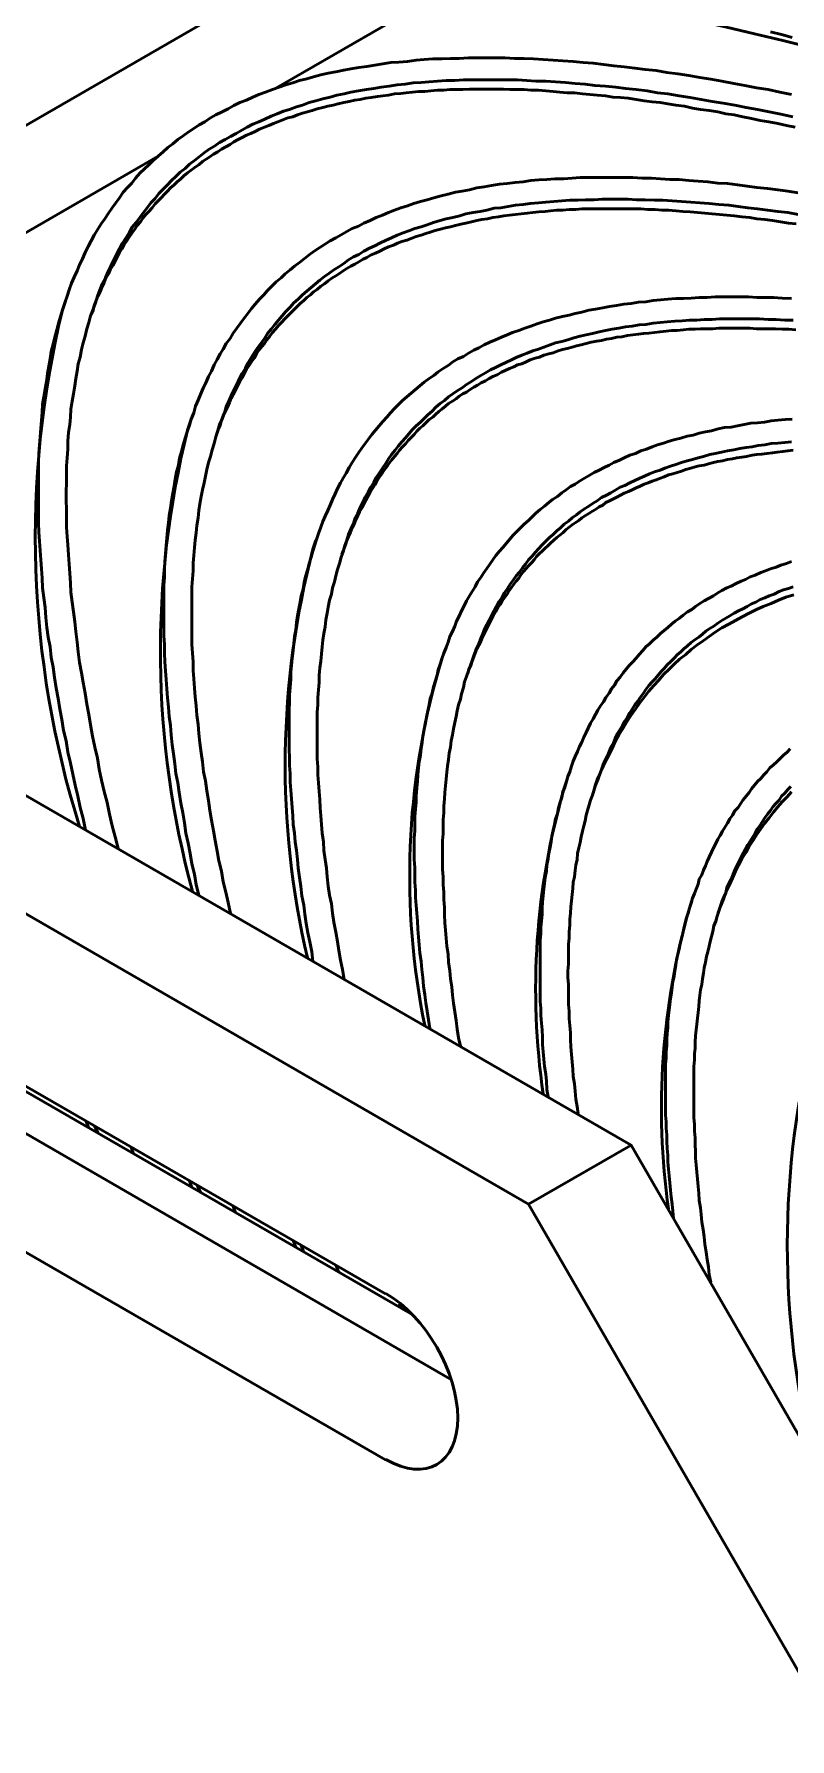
# Model space of a CAD drawing. Header units: inches. Extents: x 10737 to 13492, y 903 to 4091.
# Drawn here: x 13093.7 to 13167.4, y 3787 to 3953.1 of the extents above; entities that cross this region are included whole.
import ezdxf

# ---------------------------------------------------------------- set-up
doc = ezdxf.new("R2010")
doc.units = ezdxf.units.IN
doc.header["$MEASUREMENT"] = 0
doc.layers.add('PDF5_Geometry', color=7, linetype='Continuous')

# ---------------------------------------------------------------- blocks, each defined once
blk = doc.blocks.new('Base Mobio')
at = {"layer": 'PDF5_Geometry', "lineweight": 50}
for points in [[(13197.24, 4004.41), (13011.42, 3897.13)], [(13167.61, 3952.74), (13166.59, 3953.04), (13165.51, 3953.28)], [(13136.3, 3958.79), (13117.14, 3947.71)], [(13098.76, 3875.52), (13098.52, 3876.66), (13098.22, 3877.73), (13097.99, 3878.81), (13097.75, 3879.89), (13097.51, 3880.97), (13097.27, 3882.05), (13097.03, 3883.12), (13096.85, 3884.2), (13096.61, 3885.22), (13096.43, 3886.3), (13096.25, 3887.31), (13096.07, 3888.33), (13095.89, 3889.35), (13095.71, 3890.37), (13095.59, 3891.38), (13095.41, 3892.34), (13095.29, 3893.36), (13095.11, 3894.32), (13094.99, 3895.27), (13094.87, 3896.23), (13094.81, 3897.19), (13094.69, 3898.15), (13094.57, 3899.11), (13094.51, 3900.06), (13094.45, 3900.96), (13094.39, 3901.86), (13094.33, 3902.76), (13094.27, 3903.66), (13094.21, 3904.55), (13094.15, 3905.45), (13094.15, 3906.35), (13094.15, 3907.19), (13094.15, 3908.09), (13094.15, 3908.92), (13094.15, 3909.76), (13094.15, 3910.6), (13094.15, 3911.44), (13094.21, 3912.22), (13094.27, 3913.05), (13094.33, 3913.83), (13094.39, 3914.67), (13094.45, 3915.45), (13094.51, 3916.23), (13094.57, 3917.01), (13094.69, 3917.72), (13094.81, 3918.5), (13094.93, 3919.22), (13095.05, 3920), (13095.17, 3920.72), (13095.29, 3921.44), (13095.41, 3922.15), (13095.59, 3922.87), (13095.77, 3923.53), (13095.95, 3924.25), (13096.13, 3924.91), (13096.31, 3925.57), (13096.49, 3926.22), (13096.73, 3926.88), (13096.97, 3927.54), (13097.15, 3928.14), (13097.39, 3928.8), (13097.63, 3929.4), (13097.93, 3930), (13098.16, 3930.59), (13098.46, 3931.19), (13098.7, 3931.79), (13099, 3932.39), (13099.3, 3932.93), (13099.6, 3933.47), (13099.96, 3934.07), (13100.26, 3934.6), (13100.62, 3935.08), (13100.98, 3935.62), (13101.34, 3936.16), (13101.7, 3936.64), (13102.06, 3937.12), (13102.41, 3937.66), (13102.83, 3938.14), (13103.25, 3938.56), (13103.61, 3939.03), (13104.03, 3939.51), (13104.51, 3939.93), (13104.93, 3940.35), (13105.35, 3940.77), (13105.83, 3941.19), (13106.31, 3941.61), (13106.78, 3942.03), (13107.26, 3942.39), (13107.74, 3942.81), (13108.28, 3943.17), (13108.76, 3943.52), (13109.3, 3943.88), (13109.84, 3944.24), (13110.38, 3944.54), (13110.92, 3944.9), (13111.45, 3945.2), (13112.05, 3945.5), (13112.65, 3945.8), (13113.19, 3946.1), (13113.79, 3946.4), (13114.45, 3946.64), (13115.05, 3946.94), (13115.64, 3947.18), (13116.3, 3947.42), (13116.96, 3947.66), (13117.62, 3947.89), (13118.28, 3948.13), (13118.94, 3948.31), (13119.6, 3948.55), (13120.31, 3948.73), (13120.97, 3948.91), (13121.69, 3949.09), (13122.41, 3949.27), (13123.13, 3949.39), (13123.91, 3949.57), (13124.62, 3949.69), (13125.4, 3949.81), (13126.18, 3949.93), (13126.96, 3950.05), (13127.74, 3950.17), (13128.52, 3950.29), (13129.29, 3950.35), (13130.13, 3950.41), (13130.97, 3950.53), (13131.75, 3950.59), (13132.59, 3950.65), (13133.48, 3950.65), (13134.32, 3950.71), (13135.16, 3950.71), (13136.06, 3950.77), (13136.96, 3950.77), (13137.85, 3950.77), (13138.75, 3950.77), (13139.65, 3950.77), (13140.55, 3950.71), (13141.51, 3950.71), (13142.4, 3950.65), (13143.36, 3950.59), (13144.32, 3950.53), (13145.28, 3950.47), (13146.29, 3950.41), (13147.25, 3950.29), (13148.21, 3950.23), (13149.23, 3950.11), (13150.25, 3949.99), (13151.26, 3949.87), (13152.28, 3949.75), (13153.3, 3949.63), (13154.38, 3949.51), (13155.39, 3949.33), (13156.47, 3949.21), (13157.55, 3949.03), (13158.63, 3948.85), (13159.7, 3948.67), (13160.78, 3948.49), (13161.92, 3948.25), (13163, 3948.07), (13164.13, 3947.83), (13165.27, 3947.66), (13166.41, 3947.42), (13167.55, 3947.18)], [(13167.91, 3944), (13167.07, 3944.18), (13166.23, 3944.36), (13165.33, 3944.54), (13164.49, 3944.66), (13163.65, 3944.84), (13162.82, 3945.02), (13161.98, 3945.2), (13161.14, 3945.32), (13160.36, 3945.5), (13159.52, 3945.62), (13158.69, 3945.74), (13157.91, 3945.86), (13157.13, 3946.04), (13156.29, 3946.16), (13155.51, 3946.28), (13154.74, 3946.4), (13153.96, 3946.46), (13153.18, 3946.58), (13152.4, 3946.7), (13151.62, 3946.82), (13150.9, 3946.88), (13150.13, 3946.94), (13149.41, 3947.06), (13148.63, 3947.12), (13147.91, 3947.18), (13147.19, 3947.24), (13146.41, 3947.36), (13145.7, 3947.36), (13144.98, 3947.42), (13144.32, 3947.48), (13143.6, 3947.54), (13142.88, 3947.6), (13142.16, 3947.6), (13141.51, 3947.66), (13140.85, 3947.66), (13140.13, 3947.66), (13139.47, 3947.71), (13138.81, 3947.71), (13138.15, 3947.71), (13137.49, 3947.71), (13136.84, 3947.71), (13136.18, 3947.71), (13135.52, 3947.66), (13134.92, 3947.66), (13134.26, 3947.66), (13133.66, 3947.6), (13133.06, 3947.6), (13132.41, 3947.54), (13131.81, 3947.48), (13131.21, 3947.48), (13130.61, 3947.42), (13130.01, 3947.36), (13129.47, 3947.3), (13128.87, 3947.24), (13128.28, 3947.12), (13127.74, 3947.06), (13127.2, 3947), (13126.6, 3946.88), (13126.06, 3946.82), (13125.52, 3946.7), (13124.98, 3946.64), (13124.44, 3946.52), (13123.91, 3946.4), (13123.37, 3946.28), (13122.89, 3946.16), (13122.35, 3946.04), (13121.87, 3945.92), (13121.33, 3945.8), (13120.85, 3945.62), (13120.37, 3945.5), (13119.89, 3945.38), (13119.42, 3945.2), (13118.94, 3945.02), (13118.46, 3944.9), (13117.98, 3944.72), (13117.5, 3944.54), (13117.08, 3944.36), (13116.6, 3944.18), (13116.18, 3944), (13115.7, 3943.82), (13115.29, 3943.58), (13114.87, 3943.4), (13114.45, 3943.23), (13114.03, 3942.99), (13113.61, 3942.81), (13113.19, 3942.57), (13112.83, 3942.33), (13112.41, 3942.09), (13111.99, 3941.85), (13111.63, 3941.61), (13111.21, 3941.37), (13110.86, 3941.13), (13110.5, 3940.89), (13110.14, 3940.65), (13109.78, 3940.35), (13109.42, 3940.11), (13109.06, 3939.81), (13108.7, 3939.57), (13108.34, 3939.27), (13108.04, 3938.97), (13107.68, 3938.68), (13107.38, 3938.38), (13107.02, 3938.08), (13106.73, 3937.78), (13106.43, 3937.48), (13106.13, 3937.12), (13105.83, 3936.82), (13105.53, 3936.52), (13105.23, 3936.16), (13104.93, 3935.8), (13104.63, 3935.5), (13104.33, 3935.14), (13104.09, 3934.78), (13103.79, 3934.43), (13103.55, 3934.07), (13103.31, 3933.71), (13103.01, 3933.29), (13102.77, 3932.93), (13102.53, 3932.57), (13102.3, 3932.15), (13102.06, 3931.79), (13101.82, 3931.37), (13101.64, 3930.95), (13101.4, 3930.53), (13101.16, 3930.12), (13100.98, 3929.7), (13100.74, 3929.28), (13100.56, 3928.86), (13100.38, 3928.44), (13100.2, 3928.02), (13099.96, 3927.54), (13099.78, 3927.12), (13099.6, 3926.64), (13099.48, 3926.16), (13099.3, 3925.75)], [(13101.94, 3873.72), (13101.64, 3874.86), (13101.34, 3875.94), (13101.1, 3877.08), (13100.86, 3878.21), (13100.56, 3879.29), (13100.32, 3880.37), (13100.08, 3881.45), (13099.9, 3882.52), (13099.66, 3883.6), (13099.42, 3884.68), (13099.24, 3885.76), (13099.06, 3886.77), (13098.88, 3887.79), (13098.7, 3888.87), (13098.52, 3889.89), (13098.34, 3890.84), (13098.16, 3891.86), (13098.04, 3892.88), (13097.93, 3893.84), (13097.81, 3894.86), (13097.69, 3895.81), (13097.57, 3896.77), (13097.45, 3897.73), (13097.33, 3898.69), (13097.27, 3899.58), (13097.21, 3900.54), (13097.15, 3901.44), (13097.09, 3902.34), (13097.03, 3903.3), (13096.97, 3904.13), (13096.91, 3905.03), (13096.91, 3905.93), (13096.91, 3906.77), (13096.85, 3907.67), (13096.85, 3908.5), (13096.91, 3909.34), (13096.91, 3910.18), (13096.91, 3911.02), (13096.97, 3911.8), (13097.03, 3912.64), (13097.03, 3913.41), (13097.09, 3914.25), (13097.21, 3915.03), (13097.27, 3915.75), (13097.33, 3916.53), (13097.45, 3917.3), (13097.57, 3918.02), (13097.69, 3918.8), (13097.81, 3919.52), (13097.93, 3920.24), (13098.04, 3920.96), (13098.22, 3921.61), (13098.34, 3922.33), (13098.52, 3922.99), (13098.7, 3923.65), (13098.88, 3924.37), (13099.06, 3924.97), (13099.24, 3925.63), (13099.48, 3926.28), (13099.72, 3926.88), (13099.9, 3927.54), (13100.14, 3928.14), (13100.38, 3928.74), (13100.68, 3929.34), (13100.92, 3929.88), (13101.22, 3930.47), (13101.46, 3931.01), (13101.76, 3931.61), (13102.06, 3932.15), (13102.36, 3932.69), (13102.65, 3933.17), (13103.01, 3933.71), (13103.31, 3934.25), (13103.67, 3934.72), (13104.03, 3935.2), (13104.39, 3935.68), (13104.75, 3936.16), (13105.11, 3936.64), (13105.53, 3937.06), (13105.89, 3937.54), (13106.31, 3937.96), (13106.73, 3938.38), (13107.14, 3938.8), (13107.56, 3939.21), (13107.98, 3939.63), (13108.46, 3939.99), (13108.88, 3940.41), (13109.36, 3940.77), (13109.84, 3941.13), (13110.32, 3941.49), (13110.8, 3941.85), (13111.33, 3942.15), (13111.81, 3942.51), (13112.35, 3942.81), (13112.89, 3943.11), (13113.43, 3943.4), (13113.97, 3943.7), (13114.51, 3944), (13115.05, 3944.3), (13115.64, 3944.54), (13116.24, 3944.78), (13116.84, 3945.08), (13117.44, 3945.32), (13118.04, 3945.56), (13118.64, 3945.74), (13119.3, 3945.98), (13119.89, 3946.16), (13120.55, 3946.4), (13121.21, 3946.58), (13121.87, 3946.76), (13122.59, 3946.94), (13123.25, 3947.12), (13123.97, 3947.24), (13124.62, 3947.42), (13125.34, 3947.54), (13126.12, 3947.66), (13126.84, 3947.77), (13127.56, 3947.89), (13128.34, 3948.01), (13129.11, 3948.13), (13129.89, 3948.19), (13130.67, 3948.31), (13131.45, 3948.37), (13132.23, 3948.43), (13133.06, 3948.49), (13133.9, 3948.55), (13134.74, 3948.55), (13135.58, 3948.61), (13136.42, 3948.61), (13137.26, 3948.61), (13138.15, 3948.61), (13139.05, 3948.61), (13139.95, 3948.61), (13140.85, 3948.61), (13141.75, 3948.55), (13142.64, 3948.49), (13143.6, 3948.49), (13144.56, 3948.43), (13145.52, 3948.37), (13146.47, 3948.25), (13147.43, 3948.19), (13148.39, 3948.07), (13149.41, 3948.01), (13150.43, 3947.89), (13151.38, 3947.77), (13152.4, 3947.66), (13153.48, 3947.54), (13154.5, 3947.36), (13155.51, 3947.24), (13156.59, 3947.06), (13157.67, 3946.88), (13158.75, 3946.7), (13159.82, 3946.52), (13160.9, 3946.34), (13162.04, 3946.16), (13163.12, 3945.92), (13164.25, 3945.74), (13165.39, 3945.5), (13166.53, 3945.26), (13167.67, 3945.02)], [(13085.29, 3929.34), (13105.83, 3941.19)], [(13168.2, 3937.6), (13167.19, 3937.78), (13166.23, 3937.9), (13165.21, 3938.02), (13164.19, 3938.14), (13163.24, 3938.26), (13162.28, 3938.38), (13161.32, 3938.5), (13160.36, 3938.56), (13159.4, 3938.68), (13158.45, 3938.74), (13157.55, 3938.8), (13156.59, 3938.92), (13155.69, 3938.92), (13154.8, 3938.97), (13153.9, 3939.03), (13153, 3939.03), (13152.1, 3939.09), (13151.2, 3939.09), (13150.37, 3939.09), (13149.53, 3939.09), (13148.63, 3939.09), (13147.79, 3939.09), (13146.95, 3939.09), (13146.17, 3939.03), (13145.34, 3938.97), (13144.5, 3938.97), (13143.72, 3938.92), (13142.94, 3938.86), (13142.16, 3938.8), (13141.39, 3938.68), (13140.61, 3938.62), (13139.83, 3938.5), (13139.11, 3938.44), (13138.33, 3938.32), (13137.61, 3938.2), (13136.9, 3938.08), (13136.18, 3937.9), (13135.46, 3937.78), (13134.8, 3937.66), (13134.08, 3937.48), (13133.42, 3937.3), (13132.71, 3937.12), (13132.05, 3936.94), (13131.39, 3936.76), (13130.73, 3936.58), (13130.13, 3936.34), (13129.47, 3936.16), (13128.87, 3935.92), (13128.28, 3935.68), (13127.68, 3935.44), (13127.08, 3935.2), (13126.48, 3934.9), (13125.88, 3934.66), (13125.34, 3934.37), (13124.74, 3934.13), (13124.21, 3933.83), (13123.67, 3933.53), (13123.13, 3933.23), (13122.59, 3932.93), (13122.05, 3932.57), (13121.57, 3932.27), (13121.03, 3931.91), (13120.55, 3931.55), (13120.07, 3931.19), (13119.6, 3930.83), (13119.12, 3930.47), (13118.7, 3930.12), (13118.22, 3929.7), (13117.8, 3929.34), (13117.32, 3928.92), (13116.9, 3928.5), (13116.48, 3928.08), (13116.12, 3927.66), (13115.7, 3927.24), (13115.29, 3926.76), (13114.93, 3926.34), (13114.57, 3925.86), (13114.21, 3925.39), (13113.85, 3924.91), (13113.49, 3924.43), (13113.13, 3923.95), (13112.83, 3923.41), (13112.47, 3922.93), (13112.17, 3922.39), (13111.87, 3921.91), (13111.57, 3921.38), (13111.27, 3920.84), (13111.04, 3920.24), (13110.74, 3919.7), (13110.5, 3919.16), (13110.2, 3918.56), (13109.96, 3917.96), (13109.72, 3917.42), (13109.48, 3916.83), (13109.3, 3916.17), (13109.06, 3915.57), (13108.88, 3914.97), (13108.64, 3914.31), (13108.46, 3913.71), (13108.28, 3913.05), (13108.1, 3912.4), (13107.92, 3911.74), (13107.8, 3911.08), (13107.62, 3910.42), (13107.5, 3909.7), (13107.38, 3909.04), (13107.26, 3908.33), (13107.14, 3907.61), (13107.02, 3906.89), (13106.9, 3906.17), (13106.84, 3905.45), (13106.73, 3904.73), (13106.67, 3903.96), (13106.61, 3903.24), (13106.55, 3902.46), (13106.49, 3901.68), (13106.43, 3900.9), (13106.43, 3900.12), (13106.37, 3899.35), (13106.37, 3898.57), (13106.37, 3897.73), (13106.37, 3896.95), (13106.37, 3896.11), (13106.37, 3895.27), (13106.37, 3894.44), (13106.43, 3893.6), (13106.43, 3892.76), (13106.49, 3891.92), (13106.55, 3891.02), (13106.61, 3890.19), (13106.67, 3889.29), (13106.73, 3888.39), (13106.84, 3887.49), (13106.9, 3886.59), (13107.02, 3885.7), (13107.08, 3884.8), (13107.2, 3883.84), (13107.32, 3882.94), (13107.44, 3881.99), (13107.56, 3881.03), (13107.74, 3880.13), (13107.86, 3879.17), (13108.04, 3878.15), (13108.22, 3877.2), (13108.4, 3876.24), (13108.52, 3875.22), (13108.76, 3874.26), (13108.94, 3873.25), (13109.12, 3872.23), (13109.36, 3871.21), (13109.54, 3870.19), (13109.78, 3869.17)], [(13112.89, 3867.38), (13112.65, 3868.46), (13112.41, 3869.47), (13112.17, 3870.49), (13111.99, 3871.51), (13111.75, 3872.53), (13111.57, 3873.48), (13111.39, 3874.5), (13111.21, 3875.46), (13111.04, 3876.48), (13110.86, 3877.44), (13110.74, 3878.39), (13110.56, 3879.35), (13110.44, 3880.31), (13110.26, 3881.21), (13110.14, 3882.16), (13110.02, 3883.06), (13109.9, 3884.02), (13109.78, 3884.92), (13109.72, 3885.82), (13109.6, 3886.71), (13109.54, 3887.61), (13109.42, 3888.51), (13109.36, 3889.35), (13109.3, 3890.25), (13109.24, 3891.08), (13109.24, 3891.92), (13109.18, 3892.76), (13109.12, 3893.6), (13109.12, 3894.44), (13109.12, 3895.27), (13109.12, 3896.05), (13109.12, 3896.89), (13109.12, 3897.67), (13109.12, 3898.45), (13109.12, 3899.23), (13109.18, 3900), (13109.24, 3900.78), (13109.24, 3901.56), (13109.3, 3902.28), (13109.36, 3903.06), (13109.42, 3903.78), (13109.54, 3904.49), (13109.6, 3905.21), (13109.72, 3905.93), (13109.78, 3906.65), (13109.9, 3907.31), (13110.02, 3908.03), (13110.14, 3908.68), (13110.32, 3909.34), (13110.44, 3910), (13110.56, 3910.66), (13110.74, 3911.32), (13110.92, 3911.92), (13111.1, 3912.58), (13111.27, 3913.17), (13111.45, 3913.83), (13111.63, 3914.43), (13111.81, 3915.03), (13112.05, 3915.57), (13112.29, 3916.17), (13112.47, 3916.77), (13112.71, 3917.3), (13112.95, 3917.84), (13113.19, 3918.38), (13113.49, 3918.92), (13113.73, 3919.46), (13114.03, 3920), (13114.33, 3920.54), (13114.57, 3921.02), (13114.87, 3921.49), (13115.17, 3922.03), (13115.52, 3922.51), (13115.82, 3922.93), (13116.18, 3923.41), (13116.48, 3923.89), (13116.84, 3924.31), (13117.2, 3924.79), (13117.56, 3925.21), (13117.92, 3925.63), (13118.28, 3926.04), (13118.7, 3926.46), (13119.06, 3926.88), (13119.48, 3927.24), (13119.89, 3927.66), (13120.31, 3928.02), (13120.73, 3928.38), (13121.15, 3928.74), (13121.57, 3929.1), (13122.05, 3929.46), (13122.47, 3929.76), (13122.95, 3930.12), (13123.43, 3930.41), (13123.91, 3930.71), (13124.38, 3931.07), (13124.86, 3931.37), (13125.4, 3931.61), (13125.88, 3931.91), (13126.42, 3932.21), (13126.96, 3932.45), (13127.44, 3932.69), (13128.04, 3932.99), (13128.58, 3933.23), (13129.11, 3933.47), (13129.71, 3933.71), (13130.25, 3933.89), (13130.85, 3934.13), (13131.45, 3934.31), (13132.05, 3934.49), (13132.65, 3934.72), (13133.3, 3934.9), (13133.9, 3935.08), (13134.56, 3935.2), (13135.22, 3935.38), (13135.82, 3935.56), (13136.54, 3935.68), (13137.2, 3935.8), (13137.85, 3935.92), (13138.57, 3936.1), (13139.23, 3936.16), (13139.95, 3936.28), (13140.67, 3936.4), (13141.39, 3936.46), (13142.1, 3936.58), (13142.88, 3936.64), (13143.6, 3936.7), (13144.38, 3936.76), (13145.16, 3936.82), (13145.94, 3936.88), (13146.71, 3936.88), (13147.49, 3936.94), (13148.33, 3936.94), (13149.11, 3937), (13149.95, 3937), (13150.78, 3937), (13151.62, 3937), (13152.46, 3936.94), (13153.3, 3936.94), (13154.2, 3936.88), (13155.03, 3936.88), (13155.93, 3936.82), (13156.83, 3936.76), (13157.73, 3936.7), (13158.63, 3936.64), (13159.52, 3936.58), (13160.48, 3936.46), (13161.44, 3936.4), (13162.34, 3936.28), (13163.3, 3936.16), (13164.25, 3936.04), (13165.21, 3935.92), (13166.23, 3935.8), (13167.19, 3935.68), (13168.2, 3935.5)], [(13168.02, 3934.6), (13167.25, 3934.66), (13166.47, 3934.78), (13165.69, 3934.9), (13164.97, 3935.02), (13164.19, 3935.08), (13163.48, 3935.2), (13162.7, 3935.26), (13161.98, 3935.38), (13161.26, 3935.44), (13160.54, 3935.5), (13159.82, 3935.56), (13159.11, 3935.62), (13158.39, 3935.68), (13157.67, 3935.74), (13156.95, 3935.8), (13156.29, 3935.86), (13155.57, 3935.92), (13154.91, 3935.92), (13154.26, 3935.98), (13153.54, 3935.98), (13152.88, 3936.04), (13152.22, 3936.04), (13151.56, 3936.04), (13150.9, 3936.04), (13150.25, 3936.04), (13149.65, 3936.04), (13148.99, 3936.04), (13148.39, 3936.04), (13147.73, 3936.04), (13147.13, 3936.04), (13146.53, 3935.98), (13145.88, 3935.98), (13145.28, 3935.92), (13144.68, 3935.92), (13144.08, 3935.86), (13143.54, 3935.8), (13142.94, 3935.74), (13142.34, 3935.68), (13141.8, 3935.62), (13141.21, 3935.56), (13140.67, 3935.5), (13140.07, 3935.44), (13139.53, 3935.38), (13138.99, 3935.26), (13138.45, 3935.2), (13137.91, 3935.08), (13137.38, 3935.02), (13136.9, 3934.9), (13136.36, 3934.78), (13135.82, 3934.66), (13135.34, 3934.55), (13134.8, 3934.43), (13134.32, 3934.31), (13133.84, 3934.19), (13133.36, 3934.07), (13132.83, 3933.95), (13132.35, 3933.77), (13131.93, 3933.65), (13131.45, 3933.47), (13130.97, 3933.35), (13130.49, 3933.17), (13130.07, 3932.99), (13129.59, 3932.87), (13129.17, 3932.69), (13128.75, 3932.51), (13128.28, 3932.33), (13127.86, 3932.15), (13127.44, 3931.91), (13127.02, 3931.73), (13126.6, 3931.55), (13126.18, 3931.31), (13125.82, 3931.13), (13125.4, 3930.89), (13124.98, 3930.65), (13124.62, 3930.47), (13124.21, 3930.23), (13123.85, 3930), (13123.49, 3929.76), (13123.13, 3929.52), (13122.77, 3929.28), (13122.41, 3929.04), (13122.05, 3928.74), (13121.69, 3928.5), (13121.33, 3928.2), (13120.97, 3927.96), (13120.67, 3927.66), (13120.31, 3927.42), (13120.01, 3927.12), (13119.66, 3926.82), (13119.36, 3926.52), (13119.06, 3926.22), (13118.76, 3925.92), (13118.46, 3925.63), (13118.16, 3925.33), (13117.86, 3924.97), (13117.56, 3924.67), (13117.26, 3924.31), (13116.96, 3924.01), (13116.72, 3923.65), (13116.42, 3923.29), (13116.18, 3922.93), (13115.94, 3922.63), (13115.64, 3922.27), (13115.41, 3921.91), (13115.17, 3921.49), (13114.93, 3921.14), (13114.69, 3920.78), (13114.45, 3920.42), (13114.21, 3920), (13114.03, 3919.58), (13113.79, 3919.22), (13113.55, 3918.8), (13113.37, 3918.38), (13113.13, 3917.96), (13112.95, 3917.6), (13112.77, 3917.18), (13112.59, 3916.71), (13112.35, 3916.29), (13112.17, 3915.87), (13111.99, 3915.45), (13111.87, 3914.97), (13111.69, 3914.55), (13111.51, 3914.07)], [(13167.55, 3927.3), (13166.65, 3927.36), (13165.81, 3927.42), (13164.97, 3927.42), (13164.19, 3927.42), (13163.36, 3927.48), (13162.52, 3927.48), (13161.74, 3927.48), (13160.9, 3927.48), (13160.12, 3927.48), (13159.34, 3927.42), (13158.57, 3927.42), (13157.79, 3927.36), (13157.01, 3927.3), (13156.29, 3927.3), (13155.51, 3927.24), (13154.8, 3927.18), (13154.08, 3927.12), (13153.36, 3927), (13152.64, 3926.94), (13151.92, 3926.82), (13151.2, 3926.76), (13150.49, 3926.64), (13149.83, 3926.52), (13149.17, 3926.4), (13148.45, 3926.28), (13147.79, 3926.16), (13147.13, 3925.98), (13146.47, 3925.86), (13145.88, 3925.69), (13145.22, 3925.57), (13144.56, 3925.39), (13143.96, 3925.21), (13143.36, 3925.03), (13142.76, 3924.85), (13142.16, 3924.61), (13141.57, 3924.43), (13140.97, 3924.19), (13140.37, 3924.01), (13139.83, 3923.77), (13139.29, 3923.53), (13138.69, 3923.29), (13138.15, 3923.05), (13137.61, 3922.81), (13137.08, 3922.51), (13136.6, 3922.27), (13136.06, 3921.97), (13135.58, 3921.67), (13135.04, 3921.44), (13134.56, 3921.14), (13134.08, 3920.78), (13133.6, 3920.48), (13133.12, 3920.18), (13132.71, 3919.82), (13132.23, 3919.52), (13131.75, 3919.16), (13131.33, 3918.8), (13130.91, 3918.44), (13130.49, 3918.08), (13130.07, 3917.72), (13129.65, 3917.36), (13129.23, 3916.95), (13128.87, 3916.59), (13128.46, 3916.17), (13128.1, 3915.75), (13127.74, 3915.33), (13127.38, 3914.91), (13127.02, 3914.49), (13126.66, 3914.07), (13126.3, 3913.59), (13126, 3913.17), (13125.64, 3912.7), (13125.34, 3912.28), (13125.04, 3911.8), (13124.74, 3911.32), (13124.44, 3910.84), (13124.15, 3910.3), (13123.85, 3909.82), (13123.61, 3909.34), (13123.31, 3908.8), (13123.07, 3908.27), (13122.83, 3907.73), (13122.59, 3907.19), (13122.35, 3906.65), (13122.11, 3906.11), (13121.87, 3905.57), (13121.69, 3905.03), (13121.45, 3904.43), (13121.27, 3903.84), (13121.09, 3903.3), (13120.91, 3902.7), (13120.73, 3902.1), (13120.55, 3901.5), (13120.37, 3900.84), (13120.19, 3900.24), (13120.07, 3899.64), (13119.95, 3898.99), (13119.78, 3898.33), (13119.66, 3897.73), (13119.54, 3897.07), (13119.42, 3896.41), (13119.3, 3895.75), (13119.24, 3895.04), (13119.12, 3894.38), (13119.06, 3893.72), (13119, 3893), (13118.88, 3892.28), (13118.82, 3891.56), (13118.76, 3890.9), (13118.76, 3890.19), (13118.7, 3889.41), (13118.64, 3888.69), (13118.64, 3887.97), (13118.58, 3887.19), (13118.58, 3886.47), (13118.58, 3885.7), (13118.58, 3884.92), (13118.58, 3884.14), (13118.58, 3883.36), (13118.64, 3882.58), (13118.64, 3881.81), (13118.7, 3881.03), (13118.7, 3880.19), (13118.76, 3879.41), (13118.82, 3878.57), (13118.88, 3877.73), (13118.94, 3876.9), (13119, 3876.06), (13119.12, 3875.22), (13119.18, 3874.38), (13119.3, 3873.54), (13119.42, 3872.65), (13119.48, 3871.81), (13119.6, 3870.91), (13119.72, 3870.01), (13119.84, 3869.11), (13120.01, 3868.22), (13120.13, 3867.32), (13120.25, 3866.42), (13120.43, 3865.52), (13120.61, 3864.62), (13120.79, 3863.67), (13120.91, 3862.71)], [(13123.97, 3860.97), (13123.79, 3861.93), (13123.61, 3862.83), (13123.43, 3863.79), (13123.31, 3864.68), (13123.13, 3865.58), (13122.95, 3866.54), (13122.83, 3867.44), (13122.71, 3868.34), (13122.53, 3869.17), (13122.41, 3870.07), (13122.29, 3870.97), (13122.23, 3871.81), (13122.11, 3872.65), (13121.99, 3873.54), (13121.93, 3874.38), (13121.81, 3875.22), (13121.75, 3876.06), (13121.69, 3876.9), (13121.63, 3877.68), (13121.57, 3878.51), (13121.51, 3879.29), (13121.45, 3880.13), (13121.39, 3880.91), (13121.39, 3881.69), (13121.33, 3882.46), (13121.33, 3883.24), (13121.33, 3884.02), (13121.33, 3884.8), (13121.33, 3885.52), (13121.33, 3886.3), (13121.33, 3887.01), (13121.39, 3887.73), (13121.39, 3888.45), (13121.45, 3889.17), (13121.51, 3889.89), (13121.51, 3890.61), (13121.57, 3891.32), (13121.69, 3891.98), (13121.75, 3892.7), (13121.81, 3893.36), (13121.87, 3894.02), (13121.99, 3894.68), (13122.11, 3895.33), (13122.17, 3895.99), (13122.29, 3896.65), (13122.41, 3897.25), (13122.53, 3897.91), (13122.71, 3898.51), (13122.83, 3899.11), (13123.01, 3899.7), (13123.13, 3900.3), (13123.31, 3900.9), (13123.49, 3901.5), (13123.67, 3902.1), (13123.85, 3902.64), (13124.03, 3903.24), (13124.21, 3903.78), (13124.38, 3904.31), (13124.62, 3904.85), (13124.86, 3905.39), (13125.04, 3905.93), (13125.28, 3906.41), (13125.52, 3906.95), (13125.76, 3907.43), (13126, 3907.97), (13126.3, 3908.44), (13126.54, 3908.92), (13126.84, 3909.4), (13127.08, 3909.88), (13127.38, 3910.3), (13127.68, 3910.78), (13127.98, 3911.2), (13128.28, 3911.68), (13128.58, 3912.1), (13128.93, 3912.52), (13129.23, 3912.93), (13129.59, 3913.35), (13129.95, 3913.77), (13130.25, 3914.13), (13130.61, 3914.55), (13130.97, 3914.91), (13131.39, 3915.27), (13131.75, 3915.63), (13132.11, 3915.99), (13132.53, 3916.35), (13132.89, 3916.71), (13133.3, 3917.07), (13133.72, 3917.36), (13134.14, 3917.72), (13134.56, 3918.02), (13134.98, 3918.32), (13135.46, 3918.62), (13135.88, 3918.92), (13136.36, 3919.22), (13136.78, 3919.52), (13137.26, 3919.82), (13137.73, 3920.06), (13138.21, 3920.36), (13138.69, 3920.6), (13139.23, 3920.84), (13139.71, 3921.08), (13140.25, 3921.32), (13140.73, 3921.55), (13141.27, 3921.79), (13141.8, 3921.97), (13142.34, 3922.21), (13142.88, 3922.39), (13143.42, 3922.57), (13144.02, 3922.81), (13144.56, 3922.99), (13145.16, 3923.11), (13145.76, 3923.29), (13146.35, 3923.47), (13146.95, 3923.65), (13147.55, 3923.77), (13148.15, 3923.89), (13148.81, 3924.07), (13149.41, 3924.19), (13150.07, 3924.31), (13150.72, 3924.43), (13151.38, 3924.55), (13152.04, 3924.61), (13152.7, 3924.73), (13153.36, 3924.79), (13154.08, 3924.91), (13154.74, 3924.97), (13155.45, 3925.03), (13156.17, 3925.09), (13156.89, 3925.15), (13157.61, 3925.21), (13158.33, 3925.21), (13159.05, 3925.27), (13159.82, 3925.27), (13160.54, 3925.33), (13161.32, 3925.33), (13162.1, 3925.33), (13162.88, 3925.33), (13163.65, 3925.33), (13164.43, 3925.33), (13165.27, 3925.27), (13166.05, 3925.27), (13166.89, 3925.21), (13167.73, 3925.21)], [(13167.97, 3924.25), (13167.31, 3924.31), (13166.65, 3924.31), (13165.99, 3924.37), (13165.39, 3924.37), (13164.73, 3924.37), (13164.13, 3924.37), (13163.48, 3924.43), (13162.88, 3924.43), (13162.28, 3924.43), (13161.68, 3924.43), (13161.08, 3924.43), (13160.48, 3924.43), (13159.88, 3924.37), (13159.28, 3924.37), (13158.69, 3924.37), (13158.15, 3924.31), (13157.55, 3924.31), (13157.01, 3924.25), (13156.41, 3924.19), (13155.87, 3924.19), (13155.33, 3924.13), (13154.74, 3924.07), (13154.2, 3924.01), (13153.66, 3923.95), (13153.12, 3923.89), (13152.64, 3923.83), (13152.1, 3923.77), (13151.56, 3923.71), (13151.02, 3923.59), (13150.54, 3923.53), (13150.01, 3923.41), (13149.53, 3923.35), (13149.05, 3923.23), (13148.57, 3923.17), (13148.03, 3923.05), (13147.55, 3922.93), (13147.07, 3922.81), (13146.59, 3922.69), (13146.17, 3922.57), (13145.7, 3922.45), (13145.22, 3922.33), (13144.8, 3922.21), (13144.32, 3922.03), (13143.9, 3921.91), (13143.42, 3921.79), (13143, 3921.61), (13142.58, 3921.49), (13142.1, 3921.32), (13141.69, 3921.14), (13141.27, 3920.96), (13140.85, 3920.84), (13140.49, 3920.66), (13140.07, 3920.48), (13139.65, 3920.3), (13139.29, 3920.12), (13138.87, 3919.88), (13138.45, 3919.7), (13138.09, 3919.52), (13137.73, 3919.28), (13137.32, 3919.1), (13136.96, 3918.86), (13136.6, 3918.68), (13136.24, 3918.44), (13135.88, 3918.2), (13135.52, 3918.02), (13135.16, 3917.78), (13134.86, 3917.54), (13134.5, 3917.3), (13134.14, 3917.07), (13133.84, 3916.83), (13133.48, 3916.53), (13133.18, 3916.29), (13132.89, 3916.05), (13132.59, 3915.75), (13132.23, 3915.51), (13131.93, 3915.21), (13131.63, 3914.91), (13131.33, 3914.67), (13131.03, 3914.37), (13130.79, 3914.07), (13130.49, 3913.77), (13130.19, 3913.47), (13129.95, 3913.17), (13129.65, 3912.87), (13129.35, 3912.52), (13129.11, 3912.22), (13128.87, 3911.92), (13128.58, 3911.56), (13128.34, 3911.26), (13128.1, 3910.9), (13127.86, 3910.6), (13127.62, 3910.24), (13127.38, 3909.88), (13127.14, 3909.52), (13126.96, 3909.16), (13126.72, 3908.8), (13126.48, 3908.44), (13126.3, 3908.09), (13126.06, 3907.67), (13125.88, 3907.31), (13125.7, 3906.95), (13125.46, 3906.53), (13125.28, 3906.17), (13125.1, 3905.75), (13124.92, 3905.33), (13124.74, 3904.97), (13124.56, 3904.55), (13124.38, 3904.13), (13124.21, 3903.72), (13124.09, 3903.3), (13123.91, 3902.88), (13123.73, 3902.4)], [(13132.29, 3856.18), (13132.17, 3857.02), (13132.05, 3857.86), (13131.93, 3858.7), (13131.81, 3859.48), (13131.69, 3860.31), (13131.63, 3861.15), (13131.51, 3861.93), (13131.45, 3862.71), (13131.33, 3863.55), (13131.27, 3864.33), (13131.21, 3865.1), (13131.15, 3865.88), (13131.09, 3866.66), (13131.03, 3867.44), (13130.97, 3868.16), (13130.91, 3868.94), (13130.91, 3869.65), (13130.85, 3870.43), (13130.85, 3871.15), (13130.85, 3871.87), (13130.79, 3872.65), (13130.79, 3873.36), (13130.79, 3874.08), (13130.79, 3874.74), (13130.85, 3875.46), (13130.85, 3876.18), (13130.85, 3876.84), (13130.91, 3877.56), (13130.97, 3878.21), (13130.97, 3878.87), (13131.03, 3879.59), (13131.09, 3880.25), (13131.15, 3880.91), (13131.21, 3881.57), (13131.27, 3882.16), (13131.39, 3882.82), (13131.45, 3883.48), (13131.57, 3884.08), (13131.63, 3884.68), (13131.75, 3885.34), (13131.87, 3885.94), (13131.99, 3886.53), (13132.11, 3887.13), (13132.23, 3887.73), (13132.35, 3888.33), (13132.53, 3888.87), (13132.65, 3889.47), (13132.83, 3890.01), (13133.01, 3890.61), (13133.12, 3891.14), (13133.3, 3891.68), (13133.48, 3892.22), (13133.66, 3892.76), (13133.9, 3893.3), (13134.08, 3893.84), (13134.26, 3894.38), (13134.5, 3894.86), (13134.74, 3895.39), (13134.92, 3895.87), (13135.16, 3896.35), (13135.4, 3896.89), (13135.64, 3897.37), (13135.88, 3897.85), (13136.18, 3898.33), (13136.42, 3898.75), (13136.72, 3899.23), (13136.96, 3899.7), (13137.26, 3900.12), (13137.55, 3900.54), (13137.85, 3901.02), (13138.15, 3901.44), (13138.45, 3901.86), (13138.75, 3902.28), (13139.11, 3902.7), (13139.41, 3903.06), (13139.77, 3903.48), (13140.07, 3903.84), (13140.43, 3904.25), (13140.79, 3904.61), (13141.15, 3904.97), (13141.51, 3905.33), (13141.92, 3905.69), (13142.28, 3906.05), (13142.64, 3906.41), (13143.06, 3906.77), (13143.48, 3907.07), (13143.9, 3907.43), (13144.26, 3907.73), (13144.74, 3908.03), (13145.16, 3908.38), (13145.58, 3908.68), (13146, 3908.98), (13146.47, 3909.22), (13146.89, 3909.52), (13147.37, 3909.82), (13147.85, 3910.06), (13148.33, 3910.36), (13148.81, 3910.6), (13149.29, 3910.84), (13149.77, 3911.08), (13150.25, 3911.32), (13150.78, 3911.56), (13151.26, 3911.8), (13151.8, 3912.04), (13152.34, 3912.22), (13152.88, 3912.46), (13153.42, 3912.64), (13153.96, 3912.87), (13154.5, 3913.05), (13155.09, 3913.23), (13155.63, 3913.41), (13156.23, 3913.59), (13156.77, 3913.71), (13157.37, 3913.89), (13157.97, 3914.01), (13158.57, 3914.19), (13159.17, 3914.31), (13159.76, 3914.43), (13160.42, 3914.61), (13161.02, 3914.73), (13161.68, 3914.79), (13162.28, 3914.91), (13162.94, 3915.03), (13163.6, 3915.15), (13164.25, 3915.21), (13164.91, 3915.27), (13165.57, 3915.39), (13166.23, 3915.45), (13166.95, 3915.51), (13167.61, 3915.57)], [(13167.73, 3912.52), (13167.19, 3912.46), (13166.71, 3912.4), (13166.17, 3912.34), (13165.69, 3912.28), (13165.15, 3912.22), (13164.67, 3912.16), (13164.19, 3912.1), (13163.71, 3912.04), (13163.18, 3911.92), (13162.7, 3911.86), (13162.22, 3911.8), (13161.8, 3911.68), (13161.32, 3911.62), (13160.84, 3911.5), (13160.36, 3911.44), (13159.94, 3911.32), (13159.46, 3911.2), (13159.05, 3911.08), (13158.57, 3911.02), (13158.15, 3910.9), (13157.73, 3910.78), (13157.25, 3910.66), (13156.83, 3910.48), (13156.41, 3910.36), (13155.99, 3910.24), (13155.57, 3910.12), (13155.15, 3909.94), (13154.8, 3909.82), (13154.38, 3909.64), (13153.96, 3909.52), (13153.6, 3909.34), (13153.18, 3909.22), (13152.82, 3909.04), (13152.4, 3908.86), (13152.04, 3908.68), (13151.68, 3908.5), (13151.26, 3908.33), (13150.9, 3908.15), (13150.54, 3907.97), (13150.19, 3907.79), (13149.83, 3907.61), (13149.47, 3907.43), (13149.17, 3907.19), (13148.81, 3907.01), (13148.45, 3906.77), (13148.15, 3906.59), (13147.79, 3906.35), (13147.49, 3906.17), (13147.13, 3905.93), (13146.83, 3905.69), (13146.47, 3905.45), (13146.17, 3905.27), (13145.88, 3905.03), (13145.58, 3904.79), (13145.28, 3904.49), (13144.98, 3904.25), (13144.68, 3904.01), (13144.38, 3903.78), (13144.08, 3903.48), (13143.84, 3903.24), (13143.54, 3903), (13143.24, 3902.7), (13143, 3902.46), (13142.7, 3902.16), (13142.46, 3901.86), (13142.22, 3901.56), (13141.92, 3901.26), (13141.69, 3901.02), (13141.45, 3900.72), (13141.21, 3900.42), (13140.97, 3900.06), (13140.73, 3899.76), (13140.49, 3899.47), (13140.25, 3899.17), (13140.01, 3898.81), (13139.83, 3898.51), (13139.59, 3898.15), (13139.35, 3897.85), (13139.17, 3897.49), (13138.93, 3897.19), (13138.75, 3896.83), (13138.51, 3896.47), (13138.33, 3896.11), (13138.15, 3895.75), (13137.97, 3895.39), (13137.79, 3895.04), (13137.61, 3894.68), (13137.43, 3894.32), (13137.26, 3893.9), (13137.08, 3893.54), (13136.9, 3893.18), (13136.72, 3892.76), (13136.6, 3892.4), (13136.42, 3891.98), (13136.3, 3891.56), (13136.12, 3891.2), (13136, 3890.79)], [(13135.28, 3854.45), (13135.1, 3855.29), (13134.98, 3856.12), (13134.86, 3856.96), (13134.74, 3857.8), (13134.62, 3858.64), (13134.5, 3859.42), (13134.44, 3860.25), (13134.32, 3861.03), (13134.26, 3861.81), (13134.14, 3862.65), (13134.08, 3863.43), (13133.96, 3864.21), (13133.9, 3864.98), (13133.84, 3865.76), (13133.78, 3866.48), (13133.72, 3867.26), (13133.72, 3867.98), (13133.66, 3868.76), (13133.66, 3869.47), (13133.6, 3870.19), (13133.6, 3870.97), (13133.54, 3871.69), (13133.54, 3872.41), (13133.54, 3873.07), (13133.54, 3873.78), (13133.54, 3874.5), (13133.6, 3875.16), (13133.6, 3875.88), (13133.6, 3876.54), (13133.66, 3877.2), (13133.66, 3877.85), (13133.72, 3878.57), (13133.78, 3879.17), (13133.84, 3879.83), (13133.9, 3880.49), (13133.96, 3881.15), (13134.02, 3881.75), (13134.14, 3882.4), (13134.2, 3883), (13134.32, 3883.6), (13134.38, 3884.2), (13134.5, 3884.8), (13134.62, 3885.4), (13134.74, 3886), (13134.86, 3886.59), (13134.98, 3887.13), (13135.1, 3887.73), (13135.28, 3888.27), (13135.4, 3888.81), (13135.58, 3889.41), (13135.7, 3889.95), (13135.88, 3890.49), (13136.06, 3891.02), (13136.24, 3891.5), (13136.42, 3892.04), (13136.6, 3892.52), (13136.78, 3893.06), (13137.02, 3893.54), (13137.2, 3894.02), (13137.43, 3894.56), (13137.61, 3895.04), (13137.85, 3895.51), (13138.09, 3895.93), (13138.33, 3896.41), (13138.57, 3896.89), (13138.81, 3897.31), (13139.05, 3897.79), (13139.35, 3898.21), (13139.59, 3898.63), (13139.89, 3899.05), (13140.13, 3899.47), (13140.43, 3899.88), (13140.73, 3900.3), (13141.03, 3900.66), (13141.33, 3901.08), (13141.63, 3901.44), (13141.92, 3901.86), (13142.28, 3902.22), (13142.58, 3902.58), (13142.94, 3902.94), (13143.24, 3903.3), (13143.6, 3903.66), (13143.96, 3904.01), (13144.32, 3904.31), (13144.68, 3904.67), (13145.04, 3904.97), (13145.4, 3905.33), (13145.82, 3905.63), (13146.17, 3905.93), (13146.59, 3906.23), (13146.95, 3906.53), (13147.37, 3906.83), (13147.79, 3907.07), (13148.21, 3907.37), (13148.63, 3907.61), (13149.05, 3907.91), (13149.53, 3908.15), (13149.95, 3908.38), (13150.43, 3908.68), (13150.84, 3908.92), (13151.32, 3909.1), (13151.8, 3909.34), (13152.28, 3909.58), (13152.76, 3909.82), (13153.24, 3910), (13153.72, 3910.24), (13154.2, 3910.42), (13154.74, 3910.6), (13155.21, 3910.78), (13155.75, 3910.96), (13156.29, 3911.14), (13156.83, 3911.32), (13157.37, 3911.5), (13157.91, 3911.62), (13158.45, 3911.8), (13158.99, 3911.92), (13159.58, 3912.1), (13160.12, 3912.22), (13160.72, 3912.34), (13161.32, 3912.46), (13161.92, 3912.58), (13162.52, 3912.7), (13163.12, 3912.81), (13163.71, 3912.87), (13164.31, 3912.99), (13164.97, 3913.05), (13165.57, 3913.17), (13166.23, 3913.23), (13166.89, 3913.29), (13167.55, 3913.35)], [(13167.55, 3901.68), (13167.07, 3901.5), (13166.53, 3901.32), (13166.05, 3901.14), (13165.51, 3900.96), (13165.03, 3900.78), (13164.55, 3900.6), (13164.01, 3900.36), (13163.54, 3900.18), (13163.06, 3899.94), (13162.64, 3899.76), (13162.16, 3899.53), (13161.68, 3899.29), (13161.26, 3899.11), (13160.78, 3898.87), (13160.36, 3898.63), (13159.94, 3898.33), (13159.46, 3898.09), (13159.05, 3897.85), (13158.63, 3897.61), (13158.21, 3897.31), (13157.85, 3897.01), (13157.43, 3896.77), (13157.01, 3896.47), (13156.65, 3896.17), (13156.23, 3895.87), (13155.87, 3895.57), (13155.51, 3895.27), (13155.15, 3894.98), (13154.8, 3894.68), (13154.44, 3894.32), (13154.08, 3894.02), (13153.72, 3893.66), (13153.36, 3893.36), (13153.06, 3893), (13152.7, 3892.64), (13152.4, 3892.28), (13152.1, 3891.92), (13151.74, 3891.56), (13151.44, 3891.2), (13151.14, 3890.84), (13150.84, 3890.43), (13150.54, 3890.07), (13150.31, 3889.65), (13150.01, 3889.29), (13149.77, 3888.87), (13149.47, 3888.45), (13149.23, 3888.03), (13148.93, 3887.61), (13148.69, 3887.19), (13148.45, 3886.77), (13148.21, 3886.36), (13147.97, 3885.94), (13147.73, 3885.46), (13147.55, 3885.04), (13147.31, 3884.56), (13147.13, 3884.08), (13146.89, 3883.66), (13146.71, 3883.18), (13146.47, 3882.7), (13146.29, 3882.22), (13146.12, 3881.75), (13145.94, 3881.21), (13145.76, 3880.73), (13145.64, 3880.25), (13145.46, 3879.71), (13145.28, 3879.23), (13145.16, 3878.69), (13144.98, 3878.15), (13144.86, 3877.68), (13144.74, 3877.14), (13144.56, 3876.6), (13144.44, 3876.06), (13144.32, 3875.52), (13144.2, 3874.92), (13144.14, 3874.38), (13144.02, 3873.84), (13143.9, 3873.25), (13143.84, 3872.71), (13143.72, 3872.11), (13143.66, 3871.51), (13143.54, 3870.91), (13143.48, 3870.31), (13143.42, 3869.77), (13143.36, 3869.11), (13143.3, 3868.52), (13143.24, 3867.92), (13143.24, 3867.32), (13143.18, 3866.66), (13143.12, 3866.06), (13143.12, 3865.4), (13143.06, 3864.8), (13143.06, 3864.15), (13143.06, 3863.49), (13143.06, 3862.83), (13143.06, 3862.17), (13143.06, 3861.51), (13143.06, 3860.85), (13143.06, 3860.2), (13143.06, 3859.48), (13143.06, 3858.82), (13143.12, 3858.16), (13143.12, 3857.44), (13143.18, 3856.72), (13143.24, 3856.06), (13143.3, 3855.35), (13143.3, 3854.63), (13143.36, 3853.91), (13143.42, 3853.19), (13143.48, 3852.47), (13143.6, 3851.75), (13143.66, 3851.04), (13143.72, 3850.26), (13143.84, 3849.54)], [(13151.92, 3844.81), (13067.93, 3893.3), (13057.94, 3887.55), (13022.98, 3867.32), (12962.75, 3902.1)], [(13146.77, 3847.86), (13146.65, 3848.58), (13146.53, 3849.3), (13146.47, 3850.08), (13146.41, 3850.8), (13146.29, 3851.51), (13146.23, 3852.23), (13146.17, 3852.95), (13146.12, 3853.67), (13146.06, 3854.39), (13146, 3855.11), (13146, 3855.77), (13145.94, 3856.48), (13145.88, 3857.14), (13145.88, 3857.86), (13145.82, 3858.52), (13145.82, 3859.18), (13145.82, 3859.84), (13145.82, 3860.49), (13145.76, 3861.15), (13145.76, 3861.81), (13145.82, 3862.47), (13145.82, 3863.13), (13145.82, 3863.73), (13145.82, 3864.39), (13145.88, 3864.98), (13145.88, 3865.64), (13145.94, 3866.24), (13145.94, 3866.84), (13146, 3867.44), (13146.06, 3868.04), (13146.12, 3868.64), (13146.17, 3869.23), (13146.23, 3869.83), (13146.29, 3870.43), (13146.41, 3870.97), (13146.47, 3871.57), (13146.53, 3872.11), (13146.65, 3872.65), (13146.71, 3873.25), (13146.83, 3873.78), (13146.95, 3874.32), (13147.07, 3874.86), (13147.19, 3875.4), (13147.31, 3875.94), (13147.43, 3876.42), (13147.55, 3876.96), (13147.67, 3877.44), (13147.85, 3877.97), (13147.97, 3878.45), (13148.15, 3878.93), (13148.33, 3879.47), (13148.45, 3879.95), (13148.63, 3880.43), (13148.81, 3880.85), (13148.99, 3881.33), (13149.17, 3881.81), (13149.35, 3882.28), (13149.59, 3882.7), (13149.77, 3883.18), (13149.95, 3883.6), (13150.19, 3884.02), (13150.37, 3884.44), (13150.6, 3884.92), (13150.84, 3885.34), (13151.08, 3885.7), (13151.32, 3886.12), (13151.56, 3886.53), (13151.8, 3886.95), (13152.04, 3887.31), (13152.28, 3887.73), (13152.58, 3888.09), (13152.82, 3888.45), (13153.12, 3888.87), (13153.36, 3889.23), (13153.66, 3889.59), (13153.96, 3889.95), (13154.26, 3890.25), (13154.56, 3890.61), (13154.86, 3890.96), (13155.15, 3891.26), (13155.45, 3891.62), (13155.75, 3891.92), (13156.11, 3892.28), (13156.41, 3892.58), (13156.77, 3892.88), (13157.07, 3893.18), (13157.43, 3893.48), (13157.79, 3893.78), (13158.15, 3894.08), (13158.51, 3894.32), (13158.87, 3894.62), (13159.23, 3894.92), (13159.58, 3895.16), (13160, 3895.39), (13160.36, 3895.69), (13160.78, 3895.93), (13161.14, 3896.17), (13161.56, 3896.41), (13161.98, 3896.65), (13162.4, 3896.89), (13162.82, 3897.07), (13163.24, 3897.31), (13163.65, 3897.55), (13164.07, 3897.73), (13164.49, 3897.97), (13164.97, 3898.15), (13165.39, 3898.33), (13165.87, 3898.51), (13166.35, 3898.75), (13166.77, 3898.93), (13167.25, 3899.05), (13167.73, 3899.23)], [(13148.21, 3879.11), (13148.45, 3879.89), (13148.75, 3880.61), (13149.05, 3881.39), (13149.35, 3882.1), (13149.71, 3882.76), (13150.07, 3883.48), (13150.37, 3884.14), (13150.72, 3884.8), (13151.14, 3885.46), (13151.5, 3886.06), (13151.92, 3886.71), (13152.34, 3887.31), (13152.76, 3887.91), (13153.24, 3888.51), (13153.66, 3889.05), (13154.14, 3889.59), (13154.62, 3890.13), (13155.09, 3890.67), (13155.63, 3891.2), (13156.11, 3891.68), (13156.65, 3892.16), (13157.25, 3892.64), (13157.79, 3893.12), (13158.33, 3893.54), (13158.93, 3893.96), (13159.52, 3894.38), (13160.12, 3894.8), (13160.78, 3895.21), (13161.44, 3895.57), (13162.1, 3895.93), (13162.76, 3896.29), (13163.42, 3896.65), (13164.13, 3897.01), (13164.79, 3897.31), (13165.57, 3897.61), (13166.29, 3897.91), (13167.01, 3898.21), (13167.79, 3898.45)], [(13156.05, 3837.69), (13155.99, 3838.4), (13155.93, 3839.06), (13155.81, 3839.78), (13155.75, 3840.44), (13155.69, 3841.16), (13155.63, 3841.82), (13155.57, 3842.48), (13155.51, 3843.19), (13155.51, 3843.85), (13155.45, 3844.51), (13155.39, 3845.17), (13155.39, 3845.83), (13155.33, 3846.49), (13155.33, 3847.09), (13155.27, 3847.74), (13155.27, 3848.4), (13155.27, 3849), (13155.27, 3849.66), (13155.27, 3850.26), (13155.27, 3850.92), (13155.27, 3851.51), (13155.27, 3852.11), (13155.27, 3852.71), (13155.33, 3853.31), (13155.33, 3853.91), (13155.39, 3854.51), (13155.39, 3855.11), (13155.45, 3855.71), (13155.51, 3856.24), (13155.51, 3856.84), (13155.57, 3857.44), (13155.63, 3857.98), (13155.69, 3858.52), (13155.75, 3859.12), (13155.87, 3859.66), (13155.93, 3860.2), (13155.99, 3860.73), (13156.11, 3861.27), (13156.17, 3861.81), (13156.29, 3862.35), (13156.35, 3862.89), (13156.47, 3863.43), (13156.59, 3863.91), (13156.71, 3864.45), (13156.83, 3864.92), (13156.95, 3865.46), (13157.07, 3865.94), (13157.19, 3866.48), (13157.31, 3866.96), (13157.49, 3867.44), (13157.61, 3867.92), (13157.79, 3868.4), (13157.91, 3868.88), (13158.09, 3869.35), (13158.27, 3869.77), (13158.45, 3870.25), (13158.57, 3870.73), (13158.81, 3871.15), (13158.99, 3871.63), (13159.17, 3872.05), (13159.34, 3872.47), (13159.52, 3872.89), (13159.76, 3873.36), (13159.94, 3873.78), (13160.18, 3874.2), (13160.36, 3874.62), (13160.6, 3874.98), (13160.84, 3875.4), (13161.08, 3875.82), (13161.32, 3876.18), (13161.56, 3876.6), (13161.8, 3876.96), (13162.04, 3877.38), (13162.34, 3877.73), (13162.58, 3878.09), (13162.82, 3878.45), (13163.12, 3878.81), (13163.42, 3879.17), (13163.65, 3879.53), (13163.95, 3879.89), (13164.25, 3880.25), (13164.55, 3880.55), (13164.85, 3880.91), (13165.15, 3881.21), (13165.45, 3881.57), (13165.81, 3881.87), (13166.11, 3882.16), (13166.47, 3882.52), (13166.77, 3882.82), (13167.13, 3883.12), (13167.43, 3883.42)], [(13167.55, 3879.23), (13167.13, 3878.75), (13166.65, 3878.27), (13166.23, 3877.79), (13165.81, 3877.26), (13165.39, 3876.72), (13164.97, 3876.18), (13164.55, 3875.64), (13164.19, 3875.1), (13163.83, 3874.5), (13163.42, 3873.96), (13163.12, 3873.36), (13162.76, 3872.77), (13162.4, 3872.11), (13162.1, 3871.51), (13161.8, 3870.85), (13161.5, 3870.19), (13161.2, 3869.53), (13160.96, 3868.88), (13160.66, 3868.16), (13160.42, 3867.5)], [(13255.13, 3733.88), (13257.16, 3732.75), (13247.16, 3726.94), (13247.16, 3749.45), (13237.17, 3755.25), (13471.53, 3890.55), (13481.53, 3884.8), (13247.16, 3749.45), (13186.94, 3784.23), (13176.94, 3778.48), (13141.92, 3839.06)], [(13159.7, 3831.46), (13159.52, 3832.18), (13159.46, 3832.96), (13159.34, 3833.68), (13159.23, 3834.39), (13159.11, 3835.17), (13159.05, 3835.89), (13158.93, 3836.61), (13158.81, 3837.33), (13158.75, 3838.05), (13158.69, 3838.7), (13158.57, 3839.42), (13158.51, 3840.14), (13158.45, 3840.8), (13158.39, 3841.52), (13158.33, 3842.18), (13158.27, 3842.89), (13158.21, 3843.55), (13158.21, 3844.21), (13158.15, 3844.87), (13158.15, 3845.53), (13158.09, 3846.19), (13158.09, 3846.85), (13158.03, 3847.5), (13158.03, 3848.16), (13158.03, 3848.76), (13158.03, 3849.42), (13158.03, 3850.02), (13158.03, 3850.68), (13158.03, 3851.28), (13158.03, 3851.87), (13158.03, 3852.47), (13158.09, 3853.13), (13158.09, 3853.73), (13158.15, 3854.27), (13158.15, 3854.87), (13158.21, 3855.47), (13158.27, 3856.06), (13158.33, 3856.6), (13158.39, 3857.2), (13158.45, 3857.74), (13158.51, 3858.34), (13158.57, 3858.88), (13158.63, 3859.42), (13158.69, 3859.96), (13158.81, 3860.49), (13158.87, 3861.03), (13158.99, 3861.57), (13159.05, 3862.11), (13159.17, 3862.65), (13159.28, 3863.19), (13159.4, 3863.67), (13159.52, 3864.21), (13159.64, 3864.68), (13159.76, 3865.16), (13159.88, 3865.64), (13160, 3866.18), (13160.18, 3866.66), (13160.3, 3867.14), (13160.48, 3867.62), (13160.6, 3868.04), (13160.78, 3868.52), (13160.96, 3868.99), (13161.14, 3869.41), (13161.26, 3869.89), (13161.44, 3870.31), (13161.68, 3870.73), (13161.86, 3871.21), (13162.04, 3871.63), (13162.22, 3872.05), (13162.46, 3872.47), (13162.64, 3872.89), (13162.88, 3873.31), (13163.06, 3873.66), (13163.3, 3874.08), (13163.54, 3874.44), (13163.77, 3874.86), (13164.01, 3875.22), (13164.25, 3875.64), (13164.49, 3876), (13164.73, 3876.36), (13164.97, 3876.72), (13165.21, 3877.08), (13165.51, 3877.44), (13165.75, 3877.79), (13166.05, 3878.15), (13166.35, 3878.45), (13166.59, 3878.81), (13166.89, 3879.11), (13167.19, 3879.47), (13167.49, 3879.77)], [(13176.94, 3801.53), (13247.16, 3761), (13237.17, 3755.25), (13186.94, 3784.23), (13151.92, 3844.81), (13141.92, 3839.06), (13057.94, 3887.55)], [(13071.94, 3862.65), (13127.98, 3830.32)], [(13075.84, 3859.9), (13130.43, 3828.41)], [(13134.26, 3822.06), (13081.94, 3852.29)], [(13099.06, 3846.49), (13098.82, 3847.14)], [(13127.98, 3814.16), (13071.94, 3846.49)], [(13099.66, 3846.67), (13099.96, 3846.01)], [(13103.43, 3843.97), (13103.19, 3844.63)], [(13109.12, 3840.68), (13108.88, 3841.34)], [(13109.66, 3840.86), (13109.96, 3840.2)], [(13113.37, 3838.23), (13113.13, 3838.88)], [(13119.24, 3834.87), (13119, 3835.53)], [(13119.78, 3835.05), (13120.01, 3834.39)], [(13123.43, 3832.42), (13123.19, 3833.08)], [(13129.47, 3828.95), (13129.35, 3829.37)], [(13130.25, 3828.59), (13130.25, 3828.47)]]:
    blk.add_lwpolyline(points, dxfattribs=at)
for points in [[(13161.14, 3973.88, -0.036723), (13275.42, 3925.33)], [(13139.65, 3961.48, -0.075143), (13299.9, 3902.04)], [(13098.16, 3875.88, -0.136031), (13096.49, 3926.16), (13096.79, 3927.06)], [(13109.18, 3869.53, -0.128477), (13108.7, 3914.49), (13109, 3915.45)], [(13120.37, 3863.07, -0.121784), (13120.91, 3902.88), (13121.21, 3903.78)], [(13131.81, 3856.48, -0.120921), (13133.18, 3891.2), (13133.48, 3892.16)], [(13143.36, 3849.78, -0.107329), (13145.4, 3879.59), (13145.7, 3880.49)], [(13155.57, 3838.58, -0.104751), (13157.61, 3867.92), (13157.91, 3868.88)], [(13169.76, 3813.92, -0.124773), (13169.82, 3856.3), (13170.12, 3857.2)]]:
    blk.add_lwpolyline(points, format="xyb", dxfattribs=at)
blk.add_arc((13045.65, 3448.75), 518.04, 59.9583, 79.9221, dxfattribs=at)
for points in [[(13135.03, 3818.24), (13135.03, 3822.71), (13131.89, 3828.14), (13128.02, 3830.38)], [(13128.03, 3814.2), (13131.9, 3811.97), (13135.03, 3813.78), (13135.03, 3818.24)]]:
    blk.add_open_spline(points, degree=3, dxfattribs=at)

msp = doc.modelspace()

# ---------------------------------------------------------------- block references
msp.add_blockref('Base Mobio', (0, 0))

doc.saveas('drawing.dxf')
